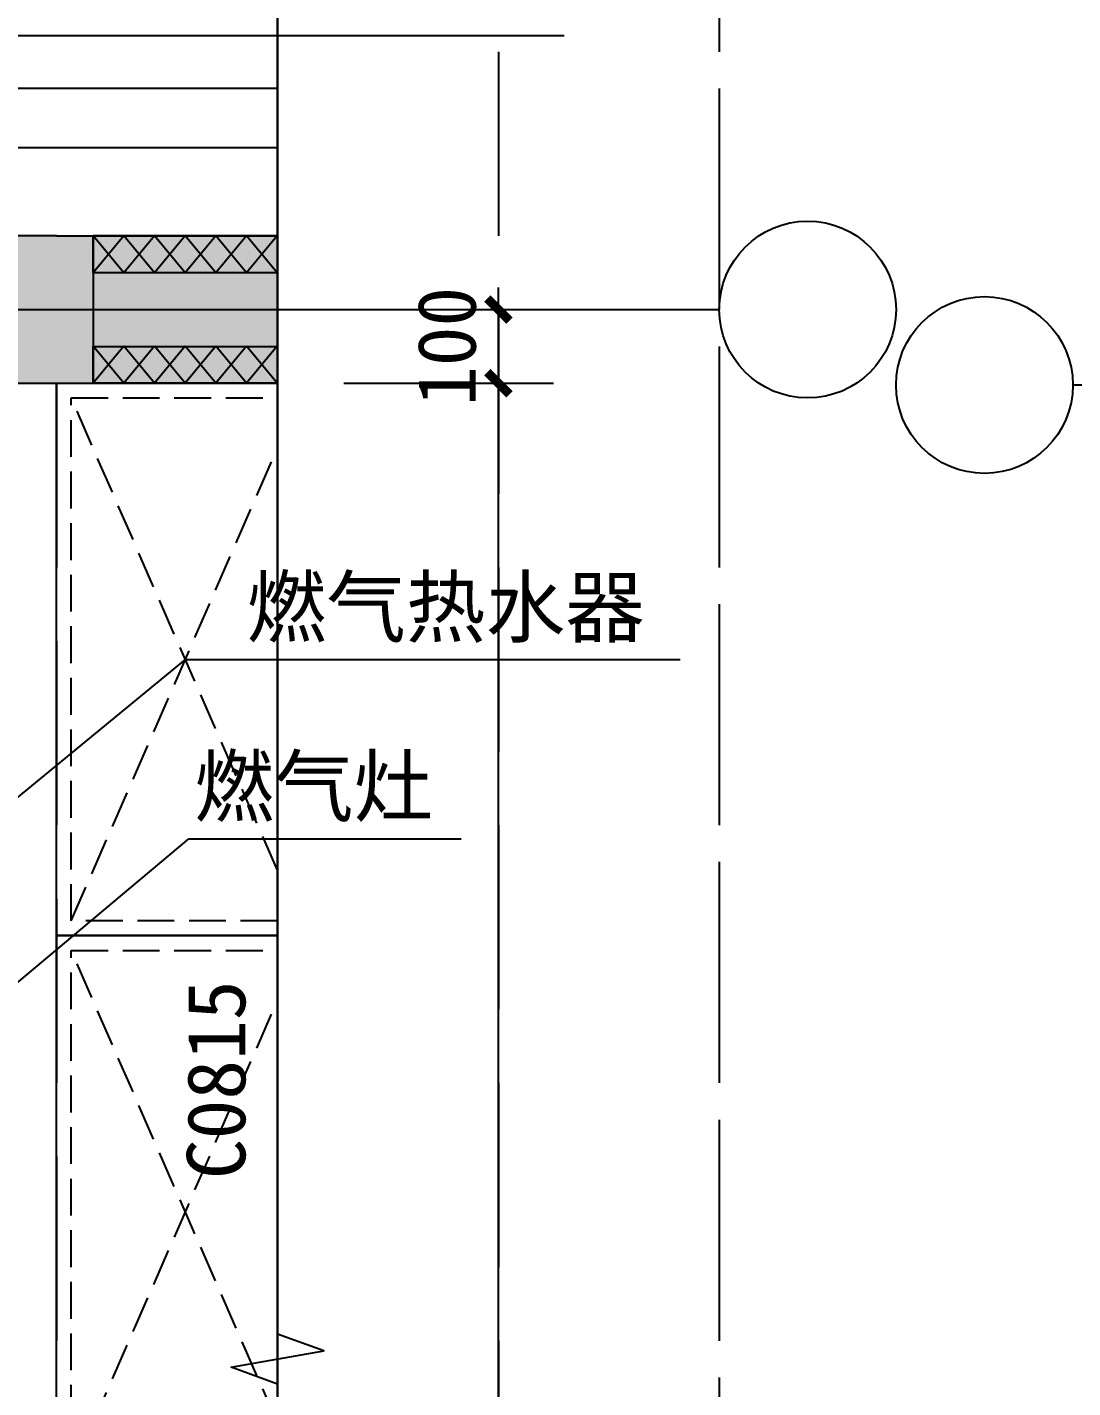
# Model space of a CAD drawing. Header units: millimetres. Extents: x -15 to 66915, y -15 to 18798.
# Drawn here: x 16360 to 17780, y 13601 to 15448 of the extents above; entities that cross this region are included whole.
import ezdxf
from ezdxf.enums import TextEntityAlignment as Align
from ezdxf.xclip import XClip

# ---------------------------------------------------------------- set-up
doc = ezdxf.new("R2010")
doc.units = ezdxf.units.MM
doc.header["$LTSCALE"] = 1000
doc.header["$XCLIPFRAME"] = 2
for name, pattern in [('1#2#楼$0$DOTE', [2.42, 2, -0.2, 0.02, -0.2]), ('140-家具-标$0$DASH', [0.35, 0.25, -0.1]), ('DASH', [0.35, 0.25, -0.1])]:
    doc.linetypes.add(name, pattern=pattern)
doc.layers.get('Defpoints').update_dxf_attribs({"color": 4, "linetype": 'DASH'})
for name, color, linetype in [('1#2#楼$0$A-ANNO-AXIS', 3, 'Continuous'), ('1#2#楼$0$A-ANNO-DIMS', 3, 'Continuous'), ('1#2#楼$0$A-ANNO-DOTE', 10, '1#2#楼$0$DOTE'), ('1#2#楼$0$A-ANNO-IDEN', 3, 'Continuous'), ('1#2#楼$0$A-ANNO-SYMB', 3, 'Continuous'), ('1#2#楼$0$A-ANNO-TEXT', 7, 'Continuous'), ('1#2#楼$0$A-DOOR-IDEN', 53, 'Continuous'), ('140-墙体$0$A-COLU-CONC-HATC', 204, 'Continuous'), ('140-墙体$0$A-WALL-BLOK', 131, 'Continuous'), ('140-墙体$0$A-WALL-CONC', 9, 'Continuous'), ('140-墙体$0$A-WALL-INSL', 241, 'Continuous'), ('140-家具-标$0$DS-HIGH CABINET', 47, 'Continuous'), ('160-J-MC$0$A-DOOR', 51, 'Continuous'), ('160-J-MC$0$A-FLOR-HRAL', 71, 'Continuous'), ('160-XJ-JF$0$1#2#住宅楼 平面图$0$A-00-HX-113-wall-01Y$0$HRAL', 31, 'Continuous'), ('160-墙体-PC$0$A-ANNO-HATC-PATT', 8, 'Continuous'), ('AXIS_TEXT', 7, 'Continuous')]:
    doc.layers.add(name, color=color, linetype=linetype)
doc.styles.add('1#2#楼$0$_TCH_DIM', font='')
doc.styles.add('1#2#楼$0$_TCH_DIM_T3', font='')
doc.styles.add('1#2#楼$0$_TCH_WINDOW', font='')
doc.styles.add('COMPLEX', font='COMPLEX')
doc.styles.get('1#2#楼$0$_TCH_DIM').set_extended_font_data('SimSun')
doc.styles.get('1#2#楼$0$_TCH_DIM_T3').set_extended_font_data('SimSun')
doc.styles.get('1#2#楼$0$_TCH_WINDOW').set_extended_font_data('SimSun')
doc.dimstyles.new('1#2#楼$0$_TCH_ARCH&&30', dxfattribs={"dimtxt": 79.303797, "dimasz": 30, "dimexe": 75, "dimexo": 90, "dimgap": 30, "dimtad": 1, "dimdec": 0, "dimzin": 0, "dimdsep": 46, "dimtxsty": '1#2#楼$0$_TCH_DIM_T3', "dimblk": '1#2#楼$0$_ArchTick', "dimcen": 0.09, "dimclrt": 7, "dimazin": 2, "dimtfac": 1, "dimtdec": 0, "dimtix": 1, "dimtmove": 2, "dimatfit": 3, "dimfxl": 100, "dimtolj": 1, "dimtzin": 0, "dimarcsym": 0})

# ---------------------------------------------------------------- blocks, each defined once
blk = doc.blocks.new('140-墙体')
at = {"layer": '140-墙体$0$A-COLU-CONC-HATC'}
for points in [[(-6200, 11300), (-6800, 11300), (-6800, 11100), (-6200, 11100)], [(-6200, 11300), (-6200, 11100), (-5650, 11100), (-5650, 11300)]]:
    blk.add_hatch(color=256, dxfattribs=at).paths.add_polyline_path(points)
at = {"layer": '140-墙体$0$A-WALL-BLOK'}
blk.add_line((-6200, 8100), (-6200, 11100), dxfattribs=at)
at = {"layer": '140-墙体$0$A-WALL-CONC'}
for p, q in [((-6200, 11300), (-6800, 11300)), ((-6200, 11300), (-5650, 11300)), ((-5650, 11300), (-5650, 11100)), ((-6800, 11100), (-6200, 11100)), ((-6200, 11100), (-5650, 11100))]:
    blk.add_line(p, q, dxfattribs=at)
at = {"layer": '140-墙体$0$A-WALL-INSL'}
for p, q in [((-6800, 11420), (-6200, 11420)), ((-6200, 11420), (-5650, 11420))]:
    blk.add_line(p, q, dxfattribs=at)
blk = doc.blocks.new('*U272')
at = {"color": 250, "linetype": '140-家具-标$0$DASH', "ltscale": 0.2}
for p, q in [((1520, -330), (2230, -20)), ((1520, -20), (2230, -330)), ((2270, -330), (2980, -20)), ((2270, -20), (2980, -330))]:
    blk.add_line(p, q, dxfattribs=at)
for points in [[(1500, 0), (2250, 0), (2250, -350), (1500, -350)], [(2250, 0), (3000, 0), (3000, -350), (2250, -350)]]:
    blk.add_lwpolyline(points, close=True)
for points in [[(1520, -20), (2230, -20), (2230, -330), (1520, -330)], [(2270, -20), (2980, -20), (2980, -330), (2270, -330)]]:
    blk.add_lwpolyline(points, close=True, dxfattribs=at)
blk = doc.blocks.new('140-家具-标', base_point=(48250, 37750.5))
at = {"layer": 'Defpoints'}
blk.add_lwpolyline([(54450, 45750.5), (52100, 45750.5), (52100, 48750.5), (54450, 48750.5)], close=True, dxfattribs=at)
at = {"layer": '140-家具-标$0$DS-HIGH CABINET', "xscale": -1, "rotation": 270}
blk.add_blockref('*U272', (54450, 45750.5), dxfattribs=at)
blk = doc.blocks.new('160-墙体-PC$0$$LinePat$保温板1')
at = {"color": 0}
for p, q in [((0, 0), (16, -20)), ((0, -20), (16, 0))]:
    blk.add_line(p, q, dxfattribs=at)
blk = doc.blocks.new('160-墙体-PC')
at = {"layer": '160-墙体-PC$0$A-ANNO-HATC-PATT'}
for points in [[(19049.9, 11250), (19049.9, 11300), (19549.8, 11300), (19549.8, 11250)], [(19549.8, 11100), (19549.8, 11300), (19049.9, 11300), (19049.9, 11100)], [(19049.9, 11100), (19049.9, 11150), (19549.8, 11150), (19549.8, 11100)]]:
    blk.add_lwpolyline(points, close=True, dxfattribs=at)
at = {"layer": '160-墙体-PC$0$A-ANNO-HATC-PATT', "yscale": 2.5, "zscale": 2.5}
for p, xscale, rotation in [((19091.5, 11250), 2.603681101317592, 179.99937257498), ((19133.2, 11250), 2.603681101317592, 179.99937257498), ((19174.8, 11250), 2.603681101317592, 179.99937257498), ((19216.5, 11250), 2.603681101317592, 179.99937257498), ((19258.2, 11250), 2.603681101317592, 179.99937257498), ((19299.8, 11250), 2.603681101317592, 179.99937257498), ((19341.5, 11250), 2.603681101317592, 179.99937257498), ((19091.5, 11100.2), 2.603681396702046, 179.9726988604339), ((19133.2, 11100.2), 2.603681396702046, 179.9726988604339), ((19174.8, 11100.2), 2.603681396702046, 179.9726988604339), ((19216.5, 11100.2), 2.603681396702046, 179.9726988604339), ((19258.2, 11100.1), 2.603681396702046, 179.9726988604339), ((19299.8, 11100.1), 2.603681396702046, 179.9726988604339), ((19341.5, 11100.1), 2.603681396702046, 179.9726988604339)]:
    blk.add_blockref('160-墙体-PC$0$$LinePat$保温板1', p, dxfattribs=dict(at, xscale=xscale, rotation=rotation))
blk = doc.blocks.new('160-XJ-JF')
at = {"layer": '160-XJ-JF$0$1#2#住宅楼 平面图$0$A-00-HX-113-wall-01Y$0$HRAL'}
blk.add_lwpolyline([(-19520, 11500), (-18430, 11500)], dxfattribs=at)
blk = doc.blocks.new('1#2#楼$0$BGTVF')
ref = blk.add_blockref('140-墙体', (8550, -11200))
XClip(ref).set_block_clipping_path([(-12550, 3900.0000000001), (-9750, 3900.0000000001), (-9750, 11800.0000000001), (400.0000000001, 11800.0000000001), (400.0000000001, -2099.9999999999), (-12549.9999999999, -2100.0000000001)])
at = {"xscale": -1}
blk.add_blockref('140-家具-标', (8550, -11100), dxfattribs=at)
blk.add_blockref('160-XJ-JF', (-16650, -11200), dxfattribs=at)
blk.add_blockref('160-墙体-PC', (-16650, -11200))
blk = doc.blocks.new('160-J-MC$0$$WINLIB2D$00000001')
at = {"color": 0}
for points in [[(-0.5, 0.5), (-0.5, -0.5)], [(-0.5, 0.5), (0.5, 0.5)], [(0.5, -0.5), (0.5, 0.5)], [(0.5, 0.1667), (-0.5, 0.1667)], [(0.5, -0.1667), (-0.5, -0.1667)], [(-0.5, -0.5), (0.5, -0.5)]]:
    blk.add_lwpolyline(points, dxfattribs=at)
blk = doc.blocks.new('160-J-MC')
at = {"layer": '160-J-MC$0$A-FLOR-HRAL'}
blk.add_lwpolyline([(-6000, 11250), (-4200, 11250), (-4200, 11200), (-6000, 11200)], close=True, dxfattribs=at)
at = {"layer": '160-J-MC$0$A-DOOR', "xscale": 1800, "yscale": 320, "zscale": 320, "rotation": 180}
blk.add_blockref('160-J-MC$0$$WINLIB2D$00000001', (-5100, 11360), dxfattribs=at)
blk = doc.blocks.new('160-家具-标', base_point=(73350, 11050.5))
at = {"layer": 'Defpoints'}
blk.add_lwpolyline([(69900, 19150.5), (66850, 19150.5), (66850, 22150.5), (69900, 22150.5)], close=True, dxfattribs=at)
blk = doc.blocks.new('1#2#楼$0$GTFBGF')
ref = blk.add_blockref('160-J-MC', (-9250, -11300), dxfattribs=dict(xscale=-1))
XClip(ref).set_block_clipping_path([(-13249.9999999999, 5349.9999999999), (-10450, 5349.9999999999), (-10450, 11800), (900, 11800), (900, -2100), (-13249.9999999998, -2100.0000000002)])
at = {"xscale": -1}
blk.add_blockref('160-家具-标', (-9150, -11200), dxfattribs=at)
blk = doc.blocks.new('1#2#楼$0$_ArchTick')
at = {"color": 0, "linetype": 'ByBlock', "const_width": 0.4}
blk.add_lwpolyline([(-0.5, -0.5), (0.5, 0.5)], dxfattribs=at)
blk = doc.blocks.new('*D488')
at = {"layer": '1#2#楼$0$A-ANNO-DIMS', "color": 0, "lineweight": -2, "transparency": 16777216}
for p, q in [((16790, 14965.1), (17075, 14965.1)), ((17000, 11965.1), (17000, 14965.1)), ((16790, 11965.1), (17075, 11965.1))]:
    blk.add_line(p, q, dxfattribs=at)
at = {"layer": 'Defpoints', "color": 0, "transparency": 16777216}
for p in [(16700, 14965.1), (17000, 14965.1), (16700, 11965.1)]:
    blk.add_point(p, dxfattribs=at)
at = {"layer": '1#2#楼$0$A-ANNO-DIMS', "color": 0, "lineweight": -2, "transparency": 16777216, "xscale": 30, "yscale": 30, "zscale": 30}
for p, rotation in [((17000, 14965.1), 90), ((17000, 11965.1), 270)]:
    blk.add_blockref('1#2#楼$0$_ArchTick', p, dxfattribs=dict(at, rotation=rotation))
at = {"layer": '1#2#楼$0$A-ANNO-DIMS', "color": 7, "transparency": 16777216, "insert": (16930.3, 13465.1), "char_height": 79.3, "attachment_point": 5, "rotation": 90, "style": '1#2#楼$0$_TCH_DIM_T3'}
blk.add_mtext('\\A1;3000', dxfattribs=at)
blk = doc.blocks.new('*D489')
at = {"layer": '1#2#楼$0$A-ANNO-DIMS', "color": 0, "lineweight": -2, "transparency": 16777216}
for p, q in [((17000, 15065.1), (17000, 15095.1)), ((16790, 15065.1), (17075, 15065.1)), ((17000, 14965.1), (17000, 15065.1)), ((16790, 14965.1), (17075, 14965.1)), ((17000, 14965.1), (17000, 14935.1))]:
    blk.add_line(p, q, dxfattribs=at)
at = {"layer": 'Defpoints', "color": 0, "transparency": 16777216}
for p in [(16700, 15065.1), (17000, 15065.1), (16700, 14965.1)]:
    blk.add_point(p, dxfattribs=at)
at = {"layer": '1#2#楼$0$A-ANNO-DIMS', "color": 0, "lineweight": -2, "transparency": 16777216, "xscale": 30, "yscale": 30, "zscale": 30}
for p, rotation in [((17000, 15065.1), 270), ((17000, 14965.1), 90)]:
    blk.add_blockref('1#2#楼$0$_ArchTick', p, dxfattribs=dict(at, rotation=rotation))
at = {"layer": '1#2#楼$0$A-ANNO-DIMS', "color": 7, "transparency": 16777216, "insert": (16930.3, 15015.1), "char_height": 79.3, "attachment_point": 5, "rotation": 90, "style": '1#2#楼$0$_TCH_DIM_T3'}
blk.add_mtext('\\A1;100', dxfattribs=at)
blk = doc.blocks.new('_AXISO')
blk.add_circle((0, 0), 0.5)
at = {"layer": 'AXIS_TEXT', "style": 'COMPLEX', "width": 1.041667}
blk.add_attdef('A', text='', height=0.56, dxfattribs=at).set_placement((-0.25, -0.28), (0.25, -0.28), align=Align.FIT)
blk = doc.blocks.new('1#2#楼')
at = {"layer": '1#2#楼$0$A-ANNO-AXIS'}
blk.add_line((18380, 14962.7), (17780, 14962.7), dxfattribs=at)
ref = blk.add_blockref('1#2#楼$0$BGTVF', (14050, 15065.1))
XClip(ref).set_block_clipping_path([(-400, -3600), (2650.0000000001, 750.005130654)])
ref = blk.add_blockref('1#2#楼$0$GTFBGF', (21330, 15062.7))
XClip(ref).set_block_clipping_path([(-2949.9999658207, -3599.9999999722), (499.9999816445, 750.0044523256)])
at = {"layer": '1#2#楼$0$A-ANNO-AXIS', "xscale": 240, "yscale": 240, "zscale": 240}
for p in [(17420, 15065.1), (17660, 14962.7)]:
    blk.add_blockref('_AXISO', p, dxfattribs=at)
at = {"layer": '1#2#楼$0$A-ANNO-AXIS'}
blk.add_line((16700, 15065.1), (17300, 15065.1), dxfattribs=at)
at = {"layer": '1#2#楼$0$A-ANNO-DOTE'}
blk.add_lwpolyline([(13650, 15065.1), (16700, 15065.1)], dxfattribs=at)
at = {"layer": '1#2#楼$0$A-ANNO-IDEN'}
for p, q in [((16293.3, 15437.1), (17089.3, 15437.1)), ((16199.3, 14280.9), (16575, 14590.1)), ((16575, 14590.1), (17247, 14590.1)), ((15866.4, 13749), (16579.7, 14346.6)), ((16579.7, 14346.6), (16949.6, 14346.6))]:
    blk.add_line(p, q, dxfattribs=at)
at = {"layer": '1#2#楼$0$A-ANNO-SYMB'}
blk.add_lwpolyline([(16700, 11285.1), (16700, 13606.4), (16637, 13629.3), (16763, 13651.5), (16700, 13673.9), (16700, 15995.1)], dxfattribs=at)
at = {"layer": 'Defpoints'}
for points in [[(17300, 10565.1), (12750, 10565.1), (12750, 16715.1), (17300, 16715.1)], [(17300, 10865.1), (13050, 10865.1), (13050, 16415.1), (17300, 16415.1)], [(17000, 11165.1), (13350, 11165.1), (13350, 16115.1), (17000, 16115.1)]]:
    blk.add_lwpolyline(points, close=True, dxfattribs=at)
at = {"layer": 'Defpoints', "ltscale": 800}
blk.add_lwpolyline([(16700, 11465.1), (13650, 11465.1), (13650, 15815.1), (16700, 15815.1)], close=True, dxfattribs=at)
at = {"layer": '1#2#楼$0$A-ANNO-TEXT', "color": 7, "style": '1#2#楼$0$_TCH_DIM'}
for s, p in [('燃气热水器', (16658.1, 14621.6)), ('燃气灶', (16587.1, 14378.1))]:
    blk.add_text(s, height=79.3, dxfattribs=at).set_placement(p)
at = {"layer": '1#2#楼$0$A-DOOR-IDEN', "style": '1#2#楼$0$_TCH_WINDOW'}
blk.add_text('C0815', height=79.3, rotation=90, dxfattribs=at).set_placement((16656.4, 13884.6))
at = {"layer": '1#2#楼$0$A-ANNO-DIMS'}
for p1, p2, picture, middle in [((16700, 14965.1), (16700, 15065.1), '*D489', (16930.3, 15015.1)), ((16700, 11965.1), (16700, 14965.1), '*D488', (16930.3, 13465.1))]:
    dim = blk.add_aligned_dim(p1=p1, p2=p2, distance=-300, dimstyle='1#2#楼$0$_TCH_ARCH&&30', dxfattribs=at)
    dim.commit()
    dim.dimension.update_dxf_attribs({"geometry": picture, "text_midpoint": middle})

msp = doc.modelspace()

# ---------------------------------------------------------------- block references
msp.add_blockref('1#2#楼', (0, 0))

doc.saveas('drawing.dxf')
